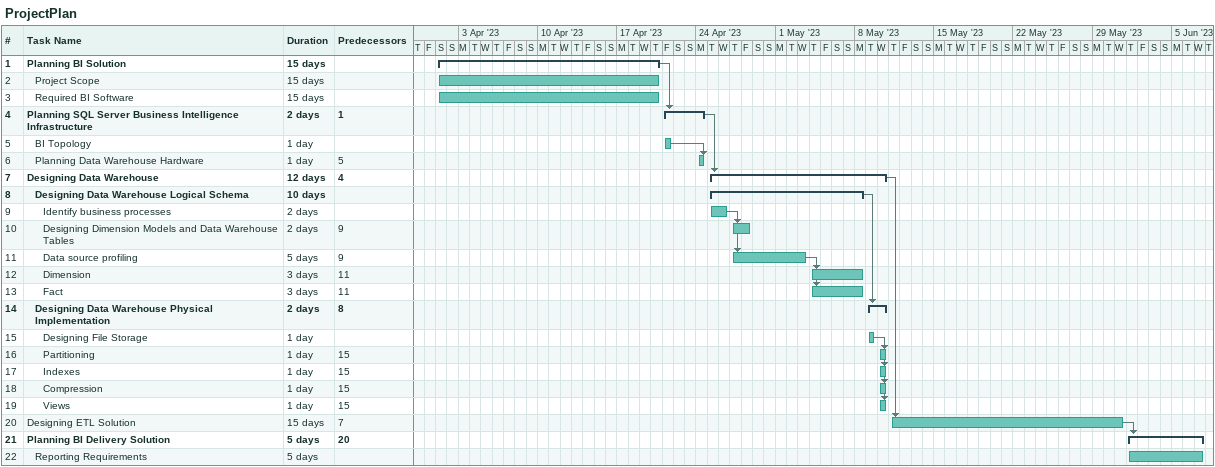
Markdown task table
ProjectPlan

| ID | Level | Task | Duration | Start | Finish | Predecessors |
|---|---|---|---|---|---|---|
| 1 | 1 | **Planning BI Solution** | 15d | 2023-04-01 | 2023-04-20 |  |
| 2 | 2 | Project Scope | 15d | 2023-04-01 | 2023-04-20 |  |
| 3 | 2 | Required BI Software | 15d | 2023-04-01 | 2023-04-20 |  |
| 4 | 1 | **Planning SQL Server Business Intelligence Infrastructure** | 2d | 2023-04-21 | 2023-04-24 | 1 |
| 5 | 2 | BI Topology | 1d | 2023-04-21 | 2023-04-21 |  |
| 6 | 2 | Planning Data Warehouse Hardware | 1d | 2023-04-24 | 2023-04-24 | 5 |
| 7 | 1 | **Designing Data Warehouse** | 12d | 2023-04-25 | 2023-05-10 | 4 |
| 8 | 2 | **Designing Data Warehouse Logical Schema** | 10d | 2023-04-25 | 2023-05-08 |  |
| 9 | 3 | Identify business processes | 2d | 2023-04-25 | 2023-04-26 |  |
| 10 | 3 | Designing Dimension Models and Data Warehouse Tables | 2d | 2023-04-27 | 2023-04-28 | 9 |
| 11 | 3 | Data source profiling | 5d | 2023-04-27 | 2023-05-03 | 9 |
| 12 | 3 | Dimension | 3d | 2023-05-04 | 2023-05-08 | 11 |
| 13 | 3 | Fact | 3d | 2023-05-04 | 2023-05-08 | 11 |
| 14 | 2 | **Designing Data Warehouse Physical Implementation** | 2d | 2023-05-09 | 2023-05-10 | 8 |
| 15 | 3 | Designing File Storage | 1d | 2023-05-09 | 2023-05-09 |  |
| 16 | 3 | Partitioning | 1d | 2023-05-10 | 2023-05-10 | 15 |
| 17 | 3 | Indexes | 1d | 2023-05-10 | 2023-05-10 | 15 |
| 18 | 3 | Compression | 1d | 2023-05-10 | 2023-05-10 | 15 |
| 19 | 3 | Views | 1d | 2023-05-10 | 2023-05-10 | 15 |
| 20 | 1 | Designing ETL Solution | 15d | 2023-05-11 | 2023-05-31 | 7 |
| 21 | 1 | **Planning BI Delivery Solution** | 5d | 2023-06-01 | 2023-06-07 | 20 |
| 22 | 2 | Reporting Requirements | 5d | 2023-06-01 | 2023-06-07 |  |
